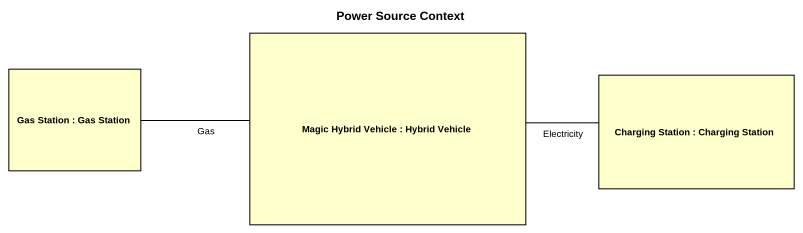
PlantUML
@startuml
title Power Source Context
rectangle "Magic Hybrid Vehicle : Hybrid Vehicle" as Magic_Hybrid_Vehicle
rectangle "Gas Station : Gas Station" as Gas_Station
rectangle "Charging Station : Charging Station" as Charging_Station
Magic_Hybrid_Vehicle -right- Charging_Station : Electricity
Gas_Station -right- Magic_Hybrid_Vehicle : Gas
@enduml
